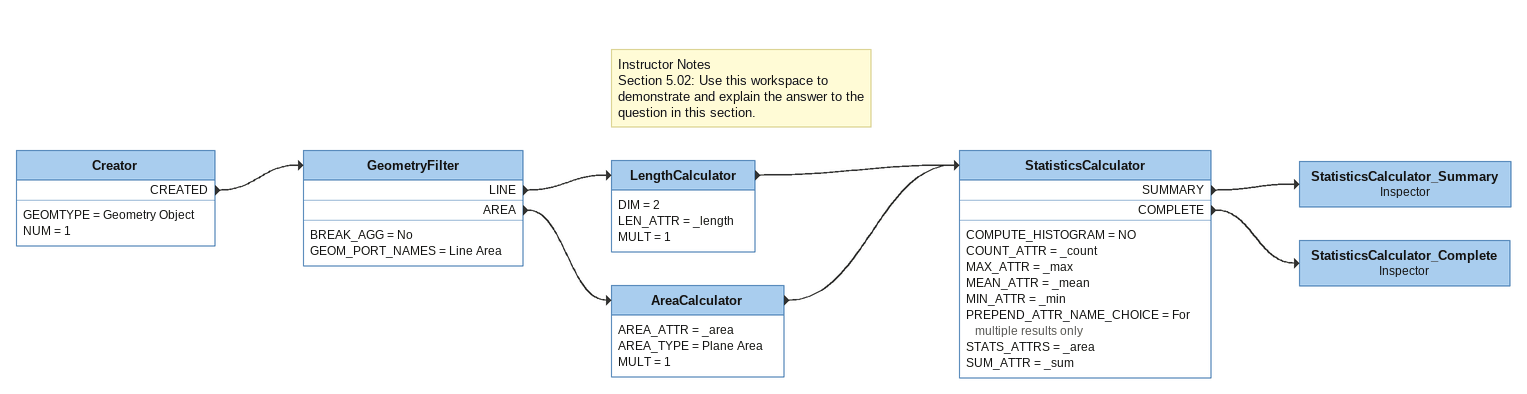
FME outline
Creator
    GEOMTYPE = Geometry Object
    NUM = 1
    CREATED -> GeometryFilter
GeometryFilter
    BREAK_AGG = No
    GEOM_PORT_NAMES = Line Area
    LINE -> LengthCalculator
    AREA -> AreaCalculator
Note: Instructor Notes / Section 5.02: Use this workspace to demonstrate and explain the answer to the question in this section.
LengthCalculator
    DIM = 2
    LEN_ATTR = _length
    MULT = 1
    -> StatisticsCalculator
AreaCalculator
    AREA_ATTR = _area
    AREA_TYPE = Plane Area
    MULT = 1
    -> StatisticsCalculator
StatisticsCalculator
    COMPUTE_HISTOGRAM = NO
    COUNT_ATTR = _count
    MAX_ATTR = _max
    MEAN_ATTR = _mean
    MIN_ATTR = _min
    PREPEND_ATTR_NAME_CHOICE = For multiple results only
    STATS_ATTRS = _area
    SUM_ATTR = _sum
    SUMMARY -> StatisticsCalculator_Summary
    COMPLETE -> StatisticsCalculator_Complete
StatisticsCalculator_Summary: Inspector
StatisticsCalculator_Complete: Inspector
